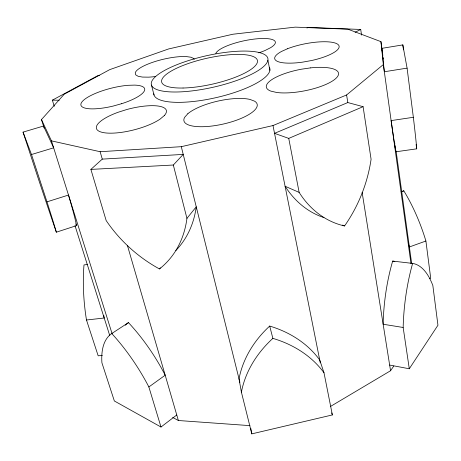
<?xml version="1.0" encoding="UTF-8"?>
<svg xmlns="http://www.w3.org/2000/svg" width="461" height="461" viewBox="0 0 461 461"><rect width="100%" height="100%" fill="white"/><g stroke="black" fill="none" stroke-linecap="round" stroke-linejoin="round"><path stroke-width="0.69" d="M409.287 368.771L437.95 325.236L432.85 285.532A107.834 41.576 -81.3 0 0 412.63 263.415L392.668 261.082A96.216 36.067 -83 0 0 383.149 324.244L403.162 327.477L409.287 368.771L389.654 365.06M330.364 406.521L390.559 370.742L393.775 366.028M90.892 169.406L173.33 165.021L183.219 154.406L102.279 159.114L90.892 169.406L106.163 220.548A127.23 104.86 40.5 0 0 159.454 268.942L160.319 267.835M159.454 268.942A120.897 92.165 45.6 0 0 186.941 218.37L196.248 206.805A118.149 91.209 45.9 0 1 175.831 250.536M44.152 128.077L41.467 119.578L64.246 94.194L109.793 69.605L168.634 48.941L232.863 34.235L295.253 27.13L347.871 29.176L380.947 41.651L382.267 51.194M41.467 119.578L51.465 140.876L100.123 151.709L181.3 146.684L272.987 125.553L346.597 94.966L383.339 64.575L380.947 41.651M160.993 427.024L148.868 386.969L165.188 375.208A96.649 38.361 56.5 0 0 128.463 322.619L111.758 333.528A108.191 44.256 54.6 0 0 101.91 362.784L114.345 400.972L160.993 427.024L176.765 414.981M54.26 106.307L52.37 100.158L97.916 75.592L99.334 75.575M355.091 32.282L360.721 29.458L361.551 35.094M306.94 28.017L308.19 27.424L360.721 29.458M363.095 106.675L347.807 102.555L274.543 133.35L288.747 138.392L363.095 106.675L371.088 159.27A127.138 102.74 -68 0 1 344.546 225.965L342.581 225.066M429.364 278.738L430.712 278.237L425.906 241.017A83.389 30.115 69.5 0 0 403.778 190.768L401.156 191.667M425.906 241.017L409.385 246.969A83.741 28.749 69.6 0 0 408.596 244.405M23.05 132.117L37.525 176.315A114.08 1.516 71.6 0 0 56.334 232.194L76.486 225.648A101.12 3.492 71.9 0 0 68.499 195.049L46.976 201.855L31.498 154.527L23.05 132.117L43.513 126.043L53.649 147.814L31.498 154.527M251.798 433.87L332.364 414.935L324.002 372.793L319.715 359.989A107.39 87.63 -10.4 0 0 269.691 326.06A107.159 87.354 -18.3 0 0 239.029 378.884L241.403 392.15L251.798 433.87L250.778 428.309M402.822 44.896L381.869 48.342L384.336 71.755L407.086 68.13L402.822 44.896L403.456 49.84M413.35 117.296L391.124 120.598A100.607 0.864 82.3 0 0 395.843 151.796L416.721 148.834A101.068 1.441 82.5 0 0 413.35 117.296L407.086 68.13M87.492 264.481L84 264.919A83.746 28.542 84.3 0 0 86.484 320.009L98.176 355.823L102.348 355.385M86.484 320.009L104.192 318.009A84.058 27.124 84.2 0 1 103.777 315.341M52.37 100.158L59.221 100.216M172.668 417.441L178.378 420.513L249.96 425.636M344.546 225.965A120.367 89.693 -72.6 0 1 299.143 192.393L285.088 186.25A117.676 88.887 -72.8 0 0 321.467 216.751M194.196 59.411L193.77 58.524L190.958 57.233L186.446 56.588A30.53 7.768 -13.4 0 0 154.954 61.561A30.53 7.768 -13.4 0 0 135.252 72.815L135.655 74.809L138.093 76.267L142.426 77.073L148.39 77.16A30.53 7.768 -13.4 0 0 155.57 76.503M331.707 412.918L332.364 414.935M74.982 225.602L109.776 335.666M51.465 140.876L112.052 333.545M100.123 151.709L102.279 159.114M127.374 245.31L178.378 420.513M269.691 326.06L272.872 338.374A109.902 88.967 -10.5 0 1 324.002 372.793M151.479 85.083L154.026 95.018M173.33 165.021L186.941 218.37M181.3 146.684L239.893 382.365M272.987 125.553L320.28 362.807M267.904 60.235A59.717 16.1 -12.7 0 1 177.911 91.969A59.717 16.1 -12.7 0 1 183.04 62.402A59.717 16.1 -12.7 0 1 267.904 60.235L269.881 70.343M288.747 138.392L299.143 192.393M346.597 94.966L347.807 102.555M362.127 192.387L390.559 370.742M382.561 53.332L382.861 55.47M383.154 57.608L383.35 59.037M396.074 150.903L411.621 263.145M383.339 64.575L411.01 263.801M394.697 142.939A112.864 1.106 82.3 0 1 394.864 144.23M395.031 145.515A112.864 1.106 82.3 0 1 395.279 147.422M395.359 148.056A112.864 1.106 82.3 0 1 395.843 151.796M416.721 148.834A113.446 1.844 82.4 0 1 416.542 147.595M416.364 146.344A113.446 1.844 82.4 0 1 416.093 144.454M403.162 327.477A97.444 34.788 -83.1 0 1 412.63 263.415M241.403 392.15A109.666 88.679 -18.2 0 1 272.872 338.374M323.916 217.621A117.676 88.887 -72.8 0 1 322.078 216.975M402.77 191.517A92.707 36.361 67.7 0 1 403.778 190.768M392.668 261.082A106.335 43 -81.1 0 1 394.812 261.56M125.34 325.236A106.629 45.57 54.4 0 1 128.463 322.619M76.486 225.648A113.423 4.46 71.8 0 1 75.852 223.873M46.976 201.855A101.651 1.187 71.7 0 1 56.334 232.194M111.758 333.528A97.934 37.162 56.6 0 1 148.868 386.969M215.811 53.476A30.489 7.751 -12.1 0 1 255.44 38.954A30.489 7.751 -12.1 0 1 270.59 47.69L265.409 50.33A30.489 7.751 -12.1 0 1 258.777 52.842M269.391 67.254A59.423 16.648 -12.7 0 1 216.365 97.565A59.423 16.648 -12.7 0 1 153.795 93.796M187.852 113.706L184.688 117.261A37.537 11.784 -12.7 0 0 223.746 123.94A37.537 11.784 -12.7 0 0 254.599 101.184L249.954 99.426A37.537 11.784 -12.7 0 0 187.852 113.706M164.352 115.532L160.048 119.14A36.096 10.753 -14.4 0 1 103.944 132.705A36.096 10.753 -14.4 0 1 118.102 112.271L126.637 109.562A36.096 10.753 -14.4 0 1 164.352 115.532M287.468 48.757L281.613 51.407A32.806 8.851 -11 0 0 277.026 61.192A32.806 8.851 -11 0 0 302.681 62.131L311.382 60.564A32.806 8.851 -11 0 0 336.709 43.651A32.806 8.851 -11 0 0 287.468 48.757M121.681 103.685L113.152 106.076A32.91 8.903 -14.4 0 1 81.787 102.14A32.91 8.903 -14.4 0 1 128.077 85.308L134.647 85.112A32.91 8.903 -14.4 0 1 143.855 91.756A32.91 8.903 -14.4 0 1 121.681 103.685M310.46 67.888L301.402 69.213A36.765 10.92 -11 0 0 270.878 91.128L276.652 92.471A36.765 10.92 -11 0 0 333.977 79.978A36.765 10.92 -11 0 0 310.46 67.888M183.052 88.016A49.073 13.219 -12.7 0 0 257.417 62.085A49.073 13.219 -12.7 0 0 188.174 63.56A49.073 13.219 -12.7 0 0 183.052 88.016"/></g></svg>
